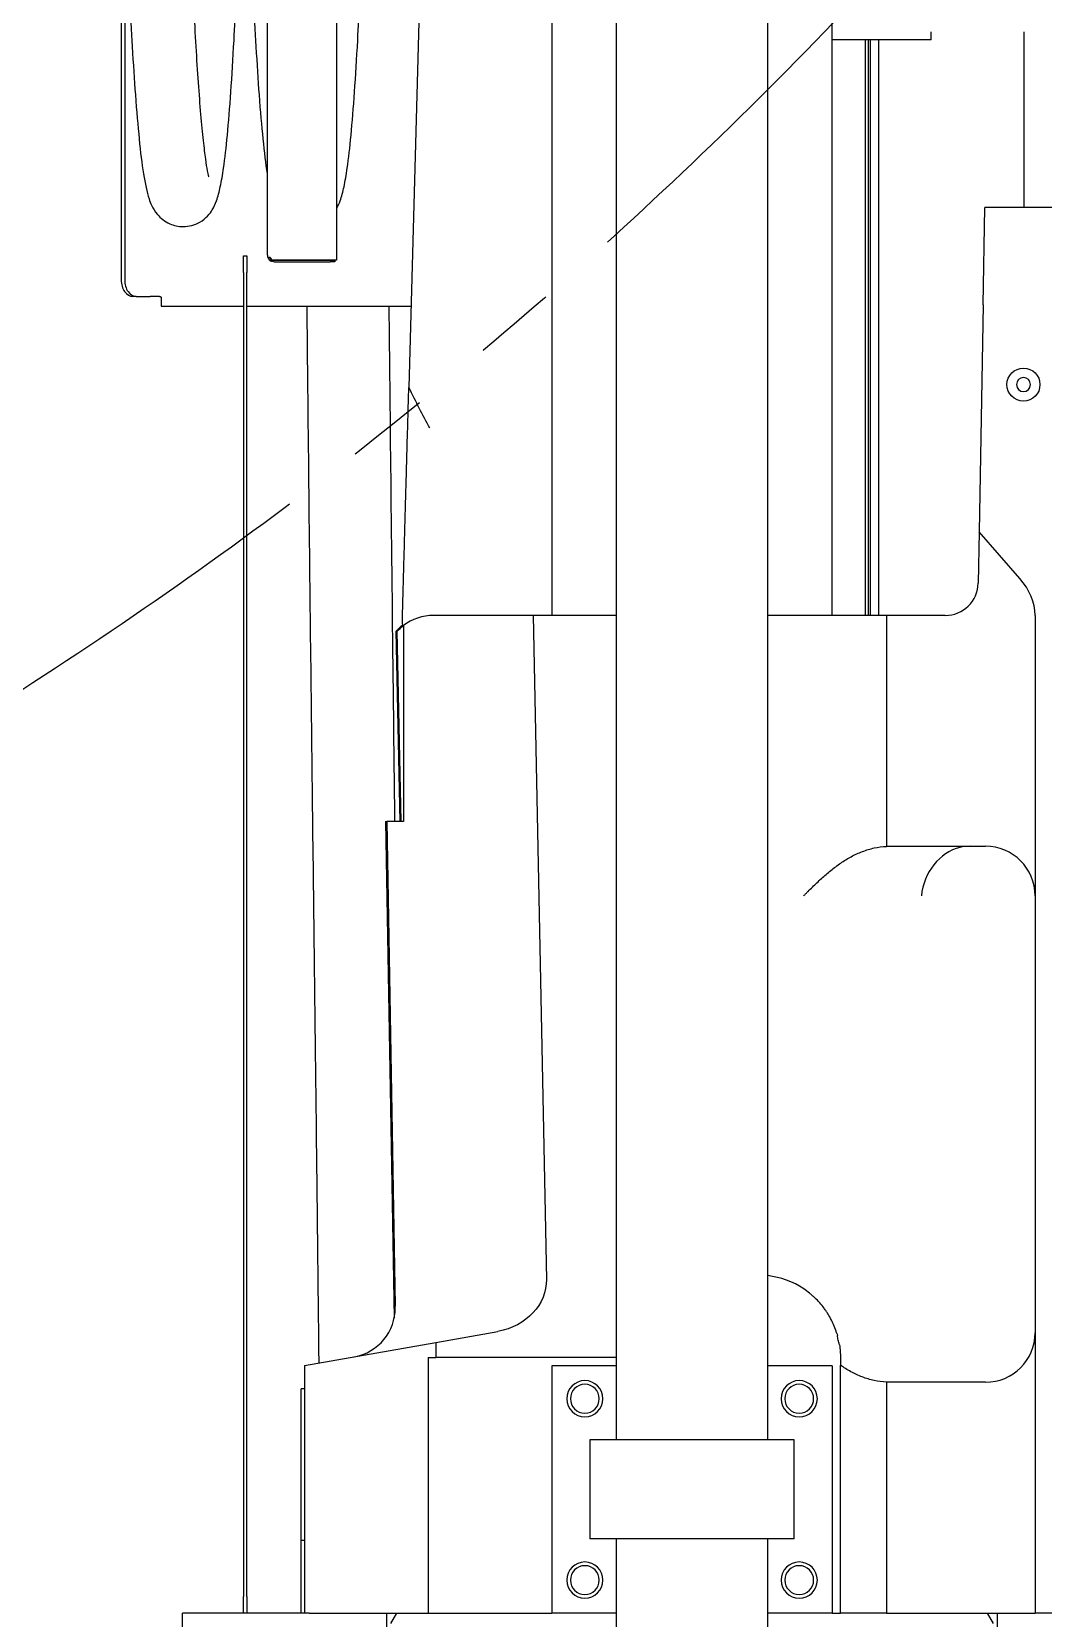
# Model space of a CAD drawing. Header units: millimetres. Extents: x 10462777 to 22643323, y 453826 to 1389191.
# Drawn here: x 11281172 to 11281786, y 580603 to 581565 of the extents above; entities that cross this region are included whole.
import ezdxf

# ---------------------------------------------------------------- set-up
doc = ezdxf.new("R2010")
doc.units = ezdxf.units.MM
doc.header["$LTSCALE"] = 200
doc.header["$MEASUREMENT"] = 0
doc.linetypes.add('PHANTOM', pattern=[2.5, 1.25, -0.25, 0.25, -0.25, 0.25, -0.25])
doc.layers.get('0').update_dxf_attribs({"linetype": 'CONTINUOUS'})
doc.layers.add('2', color=2, linetype='CONTINUOUS')
doc.layers.add('5', color=4, linetype='CONTINUOUS')
doc.layers.add('LAYOUT', color=8, linetype='CONTINUOUS', lineweight=25)

# ---------------------------------------------------------------- blocks, each defined once
blk = doc.blocks.new('A$C7DA30AB0')
at = {"layer": 'LAYOUT', "color": 6, "linetype": 'PHANTOM'}
blk.add_circle((3030.45, 3025.99, 0), 2693.02, dxfattribs=at)

msp = doc.modelspace()

# ---------------------------------------------------------------- linework, layer by layer
at = {"layer": '2', "color": 252, "linetype": 'Continuous'}
for p, q in [((11281487.91598, 582561.35677, 0), (11281487.91598, 581210.93165, 0)), ((11281657.81339, 581210.93165, 0), (11281657.81339, 582561.35677, 0)), ((11281315.36103, 581429.41224, 0), (11281315.36103, 582501.42746, 0)), ((11281357.36162, 582504.42551, 0), (11281357.36162, 581426.41419, 0)), ((11281226.69682, 581994.40353, 0), (11281226.69682, 581414.39529, 0)), ((11281228.81817, 581660.96223, 0), (11281228.81817, 581414.39529, 0)), ((11281677.86618, 581559.95064, 0), (11281677.86618, 581210.92006, 0)), ((11281679.8662, 581210.94693, 0), (11281679.8662, 581559.91705, 0)), ((11281680.86622, 581559.89974, 0), (11281680.86622, 581210.92315, 0)), ((11281685.86629, 581559.89974, 0), (11281685.86629, 581210.92315, 0)), ((11281774.36755, 581458.39968, 0), (11281774.36755, 581564.91378, 0)), ((11281300.86082, 581428.91223, 0), (11281302.86085, 581428.91223, 0)), ((11281300.86082, 581418.91209, 0), (11281300.86082, 581428.91223, 0)), ((11281302.86085, 581428.91223, 0), (11281302.86085, 581418.91209, 0)), ((11281319.36108, 581426.41419, 0), (11281317.71542, 581426.41419, 0)), ((11281318.00693, 581426.41219, 0), (11281319.36108, 581426.41219, 0)), ((11281353.36157, 581426.41419, 0), (11281319.36108, 581426.41419, 0)), ((11281319.36108, 581426.41219, 0), (11281353.36157, 581426.41219, 0)), ((11281319.36108, 581425.41218, 0), (11281353.36157, 581425.41218, 0)), ((11281357.36162, 581426.41419, 0), (11281353.36157, 581426.41419, 0)), ((11281353.36157, 581426.41219, 0), (11281356.36161, 581426.41219, 0)), ((11281356.36161, 581425.41218, 0), (11281353.36157, 581425.41218, 0)), ((11281356.36161, 581426.41219, 0), (11281356.36161, 581425.41218, 0)), ((11281300.86082, 581418.91209, 0), (11281300.86082, 580615.90068, 0)), ((11281302.86085, 580615.90068, 0), (11281302.86085, 581418.91209, 0)), ((11281235.88934, 581404.39515, 0), (11281233.76798, 581404.39515, 0)), ((11281235.88934, 581404.39515, 0), (11281244.20316, 581404.39515, 0)), ((11281246.32451, 581404.39515, 0), (11281244.20316, 581404.39515, 0)), ((11281250.00348, 581404.39515, 0), (11281246.32451, 581404.39515, 0)), ((11281251.00349, 581403.39514, 0), (11281251.00349, 581398.39506, 0)), ((11281251.00349, 581398.39506, 0), (11281300.86467, 581398.39506, 0)), ((11281302.86087, 581398.39506, 0), (11281402.49158, 581398.39506, 0)), ((11281337.8616, 580741.8613, 0), (11281335.86132, 580741.8613, 0)), ((11281335.86132, 580649.93611, 0), (11281335.86132, 580741.8613, 0)), ((11281337.8616, 580649.93611, 0), (11281335.86132, 580649.93611, 0)), ((11281335.86132, 580605.89887, 0), (11281335.86132, 580649.93611, 0)), ((11281300.86082, 580605.90054, 0), (11281300.86082, 580615.90068, 0)), ((11281302.86085, 580615.90068, 0), (11281302.86085, 580605.90054, 0)), ((11281340.77239, 580605.90054, 0), (11281263.8603, 580605.90054, 0)), ((11281263.8603, 580465.89855, 0), (11281263.8603, 580605.90054, 0)), ((11281387.86206, 580595.89915, 0), (11281387.86206, 580605.90054, 0)), ((11281393.63564, 580605.90054, 0), (11281390.00568, 580599.61326, 0)), ((11281755.72369, 580599.61326, 0), (11281752.09373, 580605.90054, 0)), ((11281757.86731, 580605.90054, 0), (11281757.86731, 580595.89915, 0))]:
    msp.add_line(p, q, dxfattribs=at)
at = {"layer": '2', "color": 124, "linetype": 'Continuous'}
for p, q in [((11281414.61244, 581835.91801, 0), (11281401.12966, 581349.11383, 0)), ((11281717.86674, 581559.91409, 0), (11281657.82038, 581559.91409, 0)), ((11281717.86674, 581559.91409, 0), (11281717.86674, 581564.91429, 0)), ((11281749.33569, 581399.31722, 0), (11281750.36721, 581458.41265, 0)), ((11281841.3685, 581458.41265, 0), (11281750.36721, 581458.41265, 0)), ((11281749.33569, 581399.31722, 0), (11281746.93277, 581261.65384, 0)), ((11281746.93277, 581261.65384, 0), (11281746.39003, 581230.56036, 0)), ((11281771.59116, 581233.4236, 0), (11281746.93277, 581261.65384, 0)), ((11281476.4397, 581210.90913, 0), (11281416.08037, 581210.90913, 0)), ((11281526.86454, 581210.90913, 0), (11281476.4397, 581210.90913, 0)), ((11281476.4397, 581210.90913, 0), (11281484.55472, 580808.28562, 0)), ((11281690.79972, 581210.90913, 0), (11281618.86518, 581210.90913, 0)), ((11281690.79972, 581210.90913, 0), (11281690.79972, 581070.86988, 0)), ((11281726.39279, 581210.90913, 0), (11281690.79972, 581210.90913, 0)), ((11281780.86764, 581210.90913, 0), (11281780.86764, 581040.90672, 0)), ((11281395.79122, 581085.90736, 0), (11281393.46248, 581201.447, 0)), ((11281396.39689, 581085.90736, 0), (11281394.0712, 581201.29552, 0)), ((11281397.8622, 581204.74406, 0), (11281397.8622, 581085.90736, 0)), ((11281386.98361, 581085.90736, 0), (11281392.24059, 580784.73532, 0)), ((11281386.98361, 581085.90736, 0), (11281387.73364, 581085.90736, 0)), ((11281387.73362, 581085.90736, 0), (11281392.86174, 580792.11767, 0)), ((11281397.8622, 581085.90736, 0), (11281387.73362, 581085.90736, 0)), ((11281692.09447, 581070.90714, 0), (11281750.86721, 581070.90714, 0)), ((11281780.86764, 581040.90672, 0), (11281780.86764, 580775.90295, 0)), ((11281392.87407, 580791.41125, 0), (11281392.86174, 580792.11767, 0)), ((11281337.86135, 580756.01329, 0), (11281417.56198, 580770.06666, 0)), ((11281417.56198, 580770.06666, 0), (11281455.15867, 580776.69597, 0)), ((11281417.56198, 580770.06666, 0), (11281417.56198, 580760.90274, 0)), ((11281780.86764, 580775.90295, 0), (11281780.86764, 580605.90054, 0)), ((11281412.94312, 580760.90274, 0), (11281412.94312, 580605.90054, 0)), ((11281412.94312, 580760.90274, 0), (11281417.56198, 580760.90274, 0)), ((11281526.86356, 580760.90274, 0), (11281417.56198, 580760.90274, 0)), ((11281337.86135, 580756.01329, 0), (11281337.86135, 580605.90054, 0)), ((11281662.86596, 580605.90054, 0), (11281662.86596, 580756.19973, 0)), ((11281690.79972, 580745.93979, 0), (11281690.79972, 580605.90054, 0)), ((11281750.86721, 580745.90253, 0), (11281692.09447, 580745.90253, 0)), ((11281340.77428, 580605.90054, 0), (11281412.94312, 580605.90054, 0)), ((11281412.94312, 580605.90054, 0), (11281487.8653, 580605.90054, 0)), ((11281657.8636, 580605.90054, 0), (11281662.86596, 580605.90054, 0)), ((11281690.79972, 580605.90054, 0), (11281662.86596, 580605.90054, 0)), ((11281690.79972, 580605.90054, 0), (11281780.86764, 580605.90054, 0)), ((11281997.87072, 580605.90054, 0), (11281780.86764, 580605.90054, 0))]:
    msp.add_line(p, q, dxfattribs=at)
msp.add_circle((11281773.86754, 581350.91112, 0), 10.00014, dxfattribs=at)
at = {"layer": '2', "color": 124, "linetype": 'Continuous', "extrusion": (0, 0, -1)}
for centre, radius in [((-11281773.86754, 581350.91112, 0), 4.25006), ((-11281507.86376, 580735.90238, 0), 8.75012), ((-11281637.86561, 580735.90238, 0), 8.75012), ((-11281507.86376, 580625.90082, 0), 8.75012), ((-11281637.86561, 580625.90082, 0), 8.75012)]:
    msp.add_circle(centre, radius, dxfattribs=at)
at = {"layer": '2', "color": 252, "linetype": 'Continuous'}
for radius, start, end in [(4.00006, 180, 207.78069021), (3.00004, 246.70254921, 270)]:
    msp.add_arc((11281319.36108, 581429.41224, 0), radius, start, end, dxfattribs=at)
at = {"layer": '2', "color": 252, "linetype": 'Continuous', "extrusion": (0, 0, -1)}
msp.add_arc((-11281319.36108, 581429.41224, 0), 4.00006, 270, 294.29345696, dxfattribs=at)
at = {"layer": '2', "color": 124, "linetype": 'Continuous'}
for centre, radius, start, end in [((11281726.39279, 581230.90942, 0), 20.00028, 270, 359.00000004), ((11281416.08037, 581180.90871, 0), 30.00043, 90, 127.39190417), ((11281415.33035, 581180.90871, 0), 30.00043, 126.6898114, 136.79584153), ((11281750.86721, 581040.90672, 0), 30.00043, 0, 90), ((11281612.86525, 580760.90274, 0), 50.00071, 56.35073961, 83.10921518), ((11281362.87822, 580790.88767, 0), 30.00043, 279.99999994, 0.99999996), ((11281750.86721, 580775.90295, 0), 30.00043, 270, 0)]:
    msp.add_arc(centre, radius, start, end, dxfattribs=at)
at = {"layer": '2', "color": 124, "linetype": 'Continuous', "extrusion": (0, 0, -1)}
msp.add_arc((-11281416.08037, 581180.90871, 0), 30.00043, 42.80855341, 52.60809583, dxfattribs=at)
at = {"layer": '2', "color": 252, "linetype": 'Continuous'}
for centre, major_axis, ratio, start_param, end_param in [((11281319.36108, 581429.41224, 0), (-4.00006, 0), 0.999333334, 0, 0.484864512), ((11281233.76798, 581414.39529, 0), (0, -10.00014), 0.707106781, 4.71238898, 6.283185307), ((11281235.88934, 581414.39529, 0), (0, 10.00014), 0.707106781, 1.570796327, 3.141592654)]:
    msp.add_ellipse(centre, major_axis=major_axis, ratio=ratio, start_param=start_param, end_param=end_param, dxfattribs=at)
at = {"layer": '2', "color": 124, "linetype": 'Continuous'}
for centre, major_axis, ratio, start_param, end_param in [((11281694.26387, 581210.90913, 0), (-86.60377, 0), 0.577350269, 3.141592654, 3.608674786), ((11281737.92635, 581040.90672, 0), (-10.16641, -28.7675), 0.837280089, 3.642192366, 5.000074551), ((11281778.91075, 581040.90672, 0), (-50.1116, 24.98226), 0.331472146, 5.696409769, 5.90932391)]:
    msp.add_ellipse(centre, major_axis=major_axis, ratio=ratio, start_param=start_param, end_param=end_param, dxfattribs=at)
at = {"layer": '2', "color": 124, "linetype": 'Continuous', "extrusion": (0, 0, -1)}
msp.add_ellipse((11281449.94915, 580806.24062, 0), major_axis=(34.21657, 6.03331), ratio=0.863460287, start_param=0.133570382, end_param=1.570796327, dxfattribs=at)
at = {"layer": '2', "color": 27, "linetype": 'Continuous'}
for points, knots in [([(11281279.51494, 581477.34538, 0), (11281280.13966, 581476.48084, 0), (11281278.9335, 581480.00045, 0), (11281278.03753, 581487.10033, 0), (11281276.54363, 581498.7814, 0), (11281274.51959, 581519.94836, 0), (11281272.08857, 581554.60443, 0), (11281269.61501, 581604.01354, 0), (11281267.34278, 581663.33982, 0), (11281265.33281, 581732.52654, 0), (11281263.59816, 581812.06651, 0), (11281262.29932, 581891.59823, 0), (11281261.32939, 581970.0504, 0), (11281260.60604, 582047.28879, 0), (11281260.03724, 582130.59535, 0), (11281259.70255, 582203.65043, 0), (11281259.50451, 582265.41228, 0), (11281259.3905, 582312.93081, 0), (11281259.30683, 582362.71621, 0), (11281259.25171, 582414.71329, 0), (11281259.22119, 582468.8383, 0), (11281259.21075, 582524.97454, 0), (11281259.20892, 582563.05616, 0), (11281259.21016, 582582.40896, 0)], [0, 0, 0, 0, 0.025389539, 0.048545827, 0.071841183, 0.097469773, 0.150191775, 0.202651124, 0.254094874, 0.31963857, 0.386189789, 0.455444735, 0.515241905, 0.576054535, 0.640566423, 0.713677883, 0.749389941, 0.786896547, 0.826181268, 0.867207931, 0.909916637, 0.954220594, 1, 1, 1, 1]), ([(11281220.50977, 582546.40554, 0), (11281220.51017, 582539.37713, 0), (11281220.51236, 582514.55222, 0), (11281220.51967, 582473.19918, 0), (11281220.54538, 582423.63151, 0), (11281220.58852, 582377.90364, 0), (11281220.64895, 582336.02308, 0), (11281220.73637, 582291.98803, 0), (11281220.85597, 582247.52575, 0), (11281221.01466, 582203.08836, 0), (11281221.28855, 582141.20519, 0), (11281221.7947, 582058.12861, 0), (11281222.7009, 581961.24822, 0), (11281223.86413, 581873.25585, 0), (11281225.22545, 581795.19505, 0), (11281226.80983, 581726.00311, 0), (11281228.56209, 581666.22453, 0), (11281230.19333, 581621.49897, 0), (11281231.81886, 581584.90728, 0), (11281233.42362, 581554.5261, 0), (11281235.32733, 581525.17364, 0), (11281237.57535, 581498.95887, 0), (11281239.97139, 581478.52042, 0), (11281242.73426, 581465.77402, 0), (11281244.9846, 581459.69286, 0), (11281248.06446, 581454.04375, 0), (11281254.94625, 581448.25319, 0), (11281264.50297, 581445.96374, 0), (11281273.73683, 581448.3155, 0), (11281280.21164, 581453.98048, 0), (11281282.35878, 581457.47193, 0), (11281284.88828, 581462.83235, 0), (11281286.9203, 581470.78366, 0), (11281289.13173, 581483.50608, 0), (11281291.21511, 581502.08961, 0), (11281293.2778, 581527.83581, 0), (11281295.45842, 581563.87705, 0), (11281297.52052, 581609.8949, 0), (11281299.12722, 581658.63103, 0), (11281300.25306, 581701.56412, 0), (11281300.89013, 581730.62656, 0), (11281301.22003, 581747.62459, 0), (11281301.30612, 581752.211, 0)], [0, 0, 0, 0, 0.012083754, 0.042680856, 0.071097193, 0.097306776, 0.121309226, 0.143123132, 0.173059851, 0.197834189, 0.219670765, 0.279775546, 0.341429244, 0.38835698, 0.435007168, 0.481698348, 0.516405908, 0.550519525, 0.572840027, 0.596116508, 0.621489259, 0.648618761, 0.675610646, 0.700523709, 0.709473304, 0.718222938, 0.727249736, 0.733926305, 0.74184291, 0.746889806, 0.75398821, 0.765747951, 0.781026227, 0.797326458, 0.820784346, 0.846539579, 0.872626302, 0.910489892, 0.946472426, 0.969122402, 0.991696481, 1, 1, 1, 1]), ([(11281295.52343, 582473.90297, 0), (11281295.52365, 582473.24566, 0), (11281295.52963, 582456.0605, 0), (11281295.54645, 582423.63151, 0), (11281295.58958, 582377.90364, 0), (11281295.65001, 582336.02308, 0), (11281295.73743, 582291.98803, 0), (11281295.85704, 582247.52575, 0), (11281296.01572, 582203.08836, 0), (11281296.28962, 582141.20519, 0), (11281296.79577, 582058.12861, 0), (11281297.70197, 581961.24822, 0), (11281298.8652, 581873.25585, 0), (11281300.22651, 581795.19505, 0), (11281301.8109, 581726.00311, 0), (11281303.56316, 581666.22453, 0), (11281305.1944, 581621.49897, 0), (11281306.81992, 581584.90728, 0), (11281308.42468, 581554.5261, 0), (11281310.32839, 581525.17364, 0), (11281312.57641, 581498.95887, 0), (11281314.24258, 581484.74632, 0), (11281315.31137, 581478.28281, 0), (11281315.34375, 581478.08891, 0)], [0, 0, 0, 0, 0.001779993, 0.046537337, 0.087818919, 0.125624141, 0.159982281, 0.207134313, 0.246155302, 0.28054915, 0.375217594, 0.472325668, 0.546239518, 0.619716213, 0.693257473, 0.747923851, 0.801654735, 0.836810794, 0.873472572, 0.913436096, 0.956166603, 0.998680353, 1, 1, 1, 1]), ([(11281357.41394, 581457.7696, 0), (11281358.19104, 581459.24694, 0), (11281359.9873, 581463.21563, 0), (11281361.92137, 581470.78366, 0), (11281364.1328, 581483.50608, 0), (11281366.21617, 581502.08961, 0), (11281368.27887, 581527.83581, 0), (11281370.45949, 581563.87705, 0), (11281372.52158, 581609.8949, 0), (11281374.12829, 581658.63103, 0), (11281375.25412, 581701.56412, 0), (11281376.1071, 581740.47609, 0), (11281376.9041, 581784.84203, 0), (11281377.64447, 581837.44735, 0), (11281378.28127, 581899.00448, 0), (11281378.76922, 581969.8671, 0), (11281379.08115, 582050.09033, 0), (11281379.20459, 582139.3337, 0), (11281379.22708, 582201.77464, 0), (11281379.21187, 582234.40605, 0)], [0, 0, 0, 0, 0.018490146, 0.047701824, 0.078867457, 0.123718348, 0.172961703, 0.222838862, 0.295233092, 0.364030791, 0.407336975, 0.450498046, 0.501059297, 0.560195489, 0.628535641, 0.706609584, 0.794718013, 0.892755979, 1, 1, 1, 1]), ([(11281339.2288, 581398.36606, 0), (11281339.39442, 581381.87105, 0), (11281339.95759, 581326.97567, 0), (11281340.91252, 581239.60343, 0), (11281342.10039, 581136.8684, 0), (11281343.23901, 581041.29856, 0), (11281344.33151, 580950.17442, 0), (11281345.13958, 580881.42738, 0), (11281345.68036, 580833.95818, 0), (11281346.02635, 580802.93098, 0), (11281346.30124, 580777.59695, 0), (11281346.46526, 580762.09664, 0), (11281346.51425, 580757.42841, 0)], [0, 0, 0, 0, 0.074447447, 0.247860086, 0.395241281, 0.541985852, 0.687204306, 0.821326768, 0.871664609, 0.920371346, 0.97591205, 1, 1, 1, 1]), ([(11281392.71298, 581085.86974, 0), (11281392.37175, 581114.57618, 0), (11281391.52774, 581186.13727, 0), (11281390.34782, 581290.52055, 0), (11281389.55681, 581366.03622, 0), (11281389.23226, 581398.34335, 0)], [0, 0, 0, 0, 0.279245773, 0.691887, 1, 1, 1, 1])]:
    msp.add_open_spline(points, degree=3, knots=knots, dxfattribs=at)
at = {"layer": '2', "color": 252, "linetype": 'Continuous'}
for points, knots in [([(11281317.71542, 581426.41419, 0), (11281317.74468, 581426.49033, 0), (11281317.76585, 581426.56869, 0), (11281317.78963, 581426.73035, 0), (11281317.79173, 581426.81373, 0), (11281317.76792, 581427.05678, 0), (11281317.71226, 581427.21412, 0), (11281317.55271, 581427.49246, 0), (11281317.45238, 581427.61133, 0), (11281317.22887, 581427.81352, 0), (11281317.10837, 581427.894, 0), (11281316.86255, 581428.0126, 0), (11281316.74051, 581428.04941, 0), (11281316.50118, 581428.07477, 0), (11281316.39043, 581428.06208, 0), (11281316.08301, 581427.9522, 0), (11281315.92576, 581427.78815, 0), (11281315.82208, 581427.5491, 0)], [0, 0, 0, 0, 0.0625, 0.0625, 0.125, 0.125, 0.25, 0.25, 0.375, 0.375, 0.5, 0.5, 0.625, 0.625, 0.75, 0.75, 1, 1, 1, 1]), ([(11281316.82583, 581427.80932, 0), (11281316.65874, 581427.76559, 0), (11281316.49161, 581427.72192, 0), (11281316.24051, 581427.65683, 0), (11281316.15666, 581427.63517, 0), (11281315.98923, 581427.59203, 0), (11281315.90566, 581427.57055, 0), (11281315.82208, 581427.5491, 0)], [0, 0, 0, 0, 0.499971527, 0.499971527, 0.750483743, 0.750483743, 1, 1, 1, 1]), ([(11281316.82583, 581427.80825, 0), (11281316.68363, 581427.77101, 0), (11281316.54141, 581427.7338, 0), (11281316.30283, 581427.6718, 0), (11281316.20652, 581427.64686, 0), (11281316.01418, 581427.59723, 0), (11281315.91814, 581427.57253, 0), (11281315.82208, 581427.54785, 0)], [0, 0, 0, 0, 0.425488432, 0.425488432, 0.713241966, 0.713241966, 1, 1, 1, 1]), ([(11281315.82208, 581427.54785, 0), (11281315.84791, 581427.49883, 0), (11281315.87728, 581427.44557, 0), (11281315.94284, 581427.33371, 0), (11281315.97859, 581427.27583, 0), (11281316.05655, 581427.15711, 0), (11281316.0991, 581427.09582, 0), (11281316.18996, 581426.97292, 0), (11281316.23792, 581426.91172, 0), (11281316.33926, 581426.79016, 0), (11281316.39269, 581426.72973, 0), (11281316.5053, 581426.61015, 0), (11281316.56295, 581426.55261, 0), (11281316.68085, 581426.44183, 0), (11281316.74109, 581426.38858, 0), (11281316.86404, 581426.28627, 0), (11281316.92592, 581426.23794, 0), (11281317.04792, 581426.14796, 0), (11281317.10839, 581426.10604, 0), (11281317.22772, 581426.02781, 0), (11281317.28608, 581425.99187, 0), (11281317.39652, 581425.92726, 0), (11281317.44904, 581425.89832, 0), (11281317.54725, 581425.84663, 0), (11281317.59307, 581425.82385, 0), (11281317.67198, 581425.78604, 0), (11281317.70562, 581425.77071, 0), (11281317.74517, 581425.75307, 0), (11281317.75634, 581425.74817, 0), (11281317.76513, 581425.74434, 0)], [0, 0, 0, 0, 0.074010846, 0.074010846, 0.148021693, 0.148021693, 0.222032539, 0.222032539, 0.296043386, 0.296043386, 0.370054232, 0.370054232, 0.444065079, 0.444065079, 0.518075925, 0.518075925, 0.592086771, 0.592086771, 0.666097618, 0.666097618, 0.740108464, 0.740108464, 0.814119311, 0.814119311, 0.888130157, 0.888130157, 0.962141004, 0.962141004, 1, 1, 1, 1]), ([(11281316.82583, 581427.80825, 0), (11281316.84913, 581427.77143, 0), (11281316.87439, 581427.73326, 0), (11281316.92957, 581427.6543, 0), (11281316.95969, 581427.61324, 0), (11281317.02477, 581427.5295, 0), (11281317.05915, 581427.48755, 0), (11281317.13201, 581427.40361, 0), (11281317.17097, 581427.36115, 0), (11281317.25088, 581427.27903, 0), (11281317.29171, 581427.23942, 0), (11281317.37506, 581427.16298, 0), (11281317.41791, 581427.12591, 0), (11281317.50201, 581427.05702, 0), (11281317.54358, 581427.02487, 0), (11281317.62563, 581426.96457, 0), (11281317.66585, 581426.93664, 0), (11281317.73132, 581426.89327, 0), (11281317.7577, 581426.87643, 0), (11281317.78327, 581426.86062, 0)], [0, 0, 0, 0, 0.114922268, 0.114922268, 0.229844536, 0.229844536, 0.344766804, 0.344766804, 0.459689072, 0.459689072, 0.57461134, 0.57461134, 0.689533608, 0.689533608, 0.804455876, 0.804455876, 0.919378144, 0.919378144, 1, 1, 1, 1]), ([(11281250.00348, 581404.39515, 0), (11281250.06969, 581404.39515, 0), (11281250.1348, 581404.38864, 0), (11281250.26289, 581404.36312, 0), (11281250.32653, 581404.34381, 0), (11281250.44785, 581404.2934, 0), (11281250.50538, 581404.26255, 0), (11281250.61423, 581404.18968, 0), (11281250.66574, 581404.14727, 0), (11281250.75797, 581404.05471, 0), (11281250.79932, 581404.00423, 0), (11281250.87227, 581403.89469, 0), (11281250.90317, 581403.83651, 0), (11281250.95272, 581403.71636, 0), (11281250.97174, 581403.65356, 0), (11281250.99716, 581403.52517, 0), (11281251.00349, 581403.46042, 0), (11281251.00349, 581403.39514, 0)], [0, 0, 0, 0, 0.125, 0.125, 0.25, 0.25, 0.375, 0.375, 0.5, 0.5, 0.625, 0.625, 0.75, 0.75, 0.875, 0.875, 1, 1, 1, 1])]:
    msp.add_open_spline(points, degree=3, knots=knots, dxfattribs=at)
for points, degree in [([(11281316.95868, 581427.96216, 0), (11281316.90853, 581427.92089, 0), (11281316.86402, 581427.86899, 0), (11281316.82583, 581427.80932, 0)], 3), ([(11281317.71542, 581425.76638, 0), (11281318.00693, 581426.41219, 0)], 1)]:
    msp.add_open_spline(points, degree=degree, dxfattribs=at)
at = {"layer": '2', "color": 124, "linetype": 'Continuous'}
for points, knots in [([(11281397.30188, 581210.90913, 0), (11281397.36847, 581213.31351, 0), (11281397.45115, 581216.2988, 0), (11281397.59821, 581221.60837, 0), (11281397.65109, 581223.51768, 0), (11281397.73627, 581226.59336, 0), (11281397.76565, 581227.65392, 0), (11281397.82638, 581229.84676, 0), (11281397.85782, 581230.98192, 0), (11281398.01869, 581236.7902, 0), (11281398.15945, 581241.87235, 0), (11281398.38803, 581250.12521, 0), (11281398.46714, 581252.98174, 0), (11281398.59027, 581257.42754, 0), (11281398.63206, 581258.93635, 0), (11281398.69588, 581261.24058, 0), (11281398.71735, 581262.01578, 0), (11281398.76046, 581263.5722, 0), (11281398.78212, 581264.35436, 0), (11281398.97806, 581271.42898, 0), (11281399.15911, 581277.96576, 0), (11281399.44073, 581288.1337, 0), (11281399.53628, 581291.58382, 0), (11281399.65788, 581295.97419, 0), (11281399.68231, 581296.85615, 0), (11281399.73138, 581298.62794, 0), (11281399.75606, 581299.51885, 0), (11281399.83016, 581302.1944, 0), (11281399.87963, 581303.98059, 0), (11281400.12733, 581312.92386, 0), (11281400.32657, 581320.1175, 0), (11281400.62702, 581330.96554, 0), (11281400.72744, 581334.59121, 0), (11281400.87848, 581340.04458, 0), (11281400.92896, 581341.86732, 0), (11281401.02954, 581345.49894, 0), (11281401.07968, 581347.30917, 0), (11281401.12966, 581349.11383, 0)], [0, 0, 0, 0, 0.125, 0.125, 0.1875, 0.1875, 0.21875, 0.21875, 0.25, 0.25, 0.375, 0.375, 0.4375, 0.4375, 0.46875, 0.46875, 0.484375, 0.484375, 0.5, 0.5, 0.625, 0.625, 0.6875, 0.6875, 0.703125, 0.703125, 0.71875, 0.71875, 0.75, 0.75, 0.875, 0.875, 0.9375, 0.9375, 0.96875, 0.96875, 1, 1, 1, 1]), ([(11281640.57102, 581040.90672, 0), (11281640.79099, 581041.12669, 0), (11281641.01315, 581041.34885, 0), (11281641.45549, 581041.79103, 0), (11281642.11912, 581042.45417, 0), (11281643.66922, 581043.99973, 0), (11281645.00352, 581045.31846, 0), (11281647.6871, 581047.9398, 0), (11281649.49615, 581049.66589, 0), (11281653.19413, 581053.03226, 0), (11281655.08301, 581054.67261, 0), (11281658.98129, 581057.82389, 0), (11281660.97742, 581059.3238, 0), (11281665.08825, 581062.12405, 0), (11281667.2033, 581063.42502, 0), (11281670.48712, 581065.19149, 0), (11281671.60029, 581065.74944, 0), (11281673.86797, 581066.79659, 0), (11281675.02436, 581067.28652, 0), (11281678.55097, 581068.63622, 0), (11281680.93992, 581069.3621, 0), (11281685.80264, 581070.42445, 0), (11281688.27621, 581070.76179, 0), (11281690.79972, 581070.86988, 0)], [0, 0, 0, 0, 0.015625, 0.015625, 0.03125, 0.0625, 0.125, 0.125, 0.25, 0.25, 0.375, 0.375, 0.5, 0.5, 0.625, 0.625, 0.6875, 0.6875, 0.75, 0.75, 0.875, 0.875, 1, 1, 1, 1]), ([(11281660.56289, 580775.90295, 0), (11281660.1388, 580777.25146, 0), (11281659.66263, 580778.56655, 0), (11281658.60862, 580781.14006, 0), (11281658.03076, 580782.39845, 0), (11281656.77181, 580784.86527, 0), (11281656.09072, 580786.07368, 0), (11281654.98764, 580787.85199, 0), (11281654.60622, 580788.4392, 0), (11281653.81559, 580789.60179, 0), (11281653.40853, 580790.17399, 0), (11281652.15186, 580791.86409, 0), (11281651.26681, 580792.95554, 0), (11281649.39829, 580795.06996, 0), (11281648.41484, 580796.09292, 0), (11281646.86034, 580797.57586, 0), (11281646.32892, 580798.06157, 0), (11281645.5109, 580798.77705, 0), (11281645.23446, 580799.0136, 0), (11281644.6758, 580799.48114, 0), (11281644.39391, 580799.71186, 0), (11281642.97155, 580800.85028, 0), (11281641.79256, 580801.71248, 0), (11281640.57102, 580802.52559, 0)], [0, 0, 0, 0, 0.125, 0.125, 0.25, 0.25, 0.375, 0.375, 0.4375, 0.4375, 0.5, 0.5, 0.625, 0.625, 0.75, 0.75, 0.8125, 0.8125, 0.84375, 0.84375, 0.875, 0.875, 1, 1, 1, 1]), ([(11281662.26761, 580768.61496, 0), (11281661.93869, 580769.5372, 0), (11281661.66694, 580770.47411, 0), (11281661.24925, 580772.38021, 0), (11281661.1032, 580773.35099, 0), (11281661.02753, 580774.3365, 0)], [0, 0, 0, 0, 0.5, 0.5, 1, 1, 1, 1]), ([(11281662.26761, 580768.61496, 0), (11281662.48875, 580767.19837, 0), (11281662.6371, 580765.85322, 0), (11281662.75545, 580764.24096, 0), (11281662.77572, 580763.92199, 0), (11281662.80991, 580763.2906, 0), (11281662.82381, 580762.97801, 0), (11281662.8563, 580762.06072, 0), (11281662.86596, 580761.47224, 0), (11281662.86596, 580760.90274, 0)], [0, 0, 0, 0, 0.5, 0.5, 0.625, 0.625, 0.75, 0.75, 1, 1, 1, 1]), ([(11281662.86596, 580760.90274, 0), (11281662.86596, 580760.05561, 0), (11281662.86596, 580759.24182, 0), (11281662.86596, 580757.67538, 0), (11281662.86596, 580756.92168, 0), (11281662.86596, 580756.19973, 0)], [0, 0, 0, 0, 0.5, 0.5, 1, 1, 1, 1]), ([(11281690.79972, 580745.93979, 0), (11281688.25913, 580746.04861, 0), (11281685.76914, 580746.38978, 0), (11281680.87466, 580747.46465, 0), (11281678.47036, 580748.19925, 0), (11281674.92142, 580749.56522, 0), (11281673.75916, 580750.06048, 0), (11281671.47893, 580751.11941, 0), (11281670.3597, 580751.68359, 0), (11281667.0582, 580753.46959, 0), (11281664.93205, 580754.78472, 0), (11281662.86596, 580756.19973, 0)], [0, 0, 0, 0, 0.25, 0.25, 0.5, 0.5, 0.625, 0.625, 0.75, 0.75, 1, 1, 1, 1])]:
    msp.add_open_spline(points, degree=3, knots=knots, dxfattribs=at)
for points in [[(11281401.12966, 581349.11383, 0), (11281405.11243, 581340.86447, 0), (11281409.35709, 581332.74756, 0), (11281413.5991, 581324.63043, 0)], [(11281397.41557, 581204.39588, 0), (11281397.41556, 581204.39603, 0), (11281397.39624, 581205.50279, 0), (11281397.33977, 581208.73809, 0), (11281397.30188, 581210.90913, 0)], [(11281690.79972, 581070.86988, 0), (11281691.23103, 581070.89472, 0), (11281691.66262, 581070.90714, 0), (11281692.09447, 581070.90714, 0)], [(11281660.56289, 580775.90295, 0), (11281660.72482, 580775.38806, 0), (11281660.87978, 580774.86621, 0), (11281661.02753, 580774.3365, 0)], [(11281692.09447, 580745.90253, 0), (11281691.66262, 580745.90253, 0), (11281691.23103, 580745.91495, 0), (11281690.79972, 580745.93979, 0)]]:
    msp.add_open_spline(points, degree=3, dxfattribs=at)
at = {"layer": '5', "color": 60, "linetype": 'Continuous'}
for p, q in [((11281526.86403, 582019.92062, 0), (11281526.86403, 580710.90203, 0)), ((11281618.86534, 580710.90203, 0), (11281618.86534, 582019.92062, 0)), ((11281526.86575, 580755.90267, 0), (11281487.86348, 580755.90267, 0)), ((11281487.86348, 580755.90267, 0), (11281487.86348, 580605.90054, 0)), ((11281657.86589, 580755.90267, 0), (11281618.86362, 580755.90267, 0)), ((11281657.86589, 580755.90267, 0), (11281657.86589, 580605.90054, 0)), ((11281510.8638, 580710.90203, 0), (11281510.8638, 580650.90118, 0)), ((11281634.86557, 580710.90203, 0), (11281510.8638, 580710.90203, 0)), ((11281634.86557, 580650.90118, 0), (11281634.86557, 580710.90203, 0)), ((11281634.86557, 580650.90118, 0), (11281510.8638, 580650.90118, 0)), ((11281526.86403, 580650.90118, 0), (11281526.86403, 579525.6816, 0)), ((11281618.86534, 579525.6816, 0), (11281618.86534, 580650.90118, 0)), ((11281526.86575, 580605.90054, 0), (11281487.86348, 580605.90054, 0)), ((11281657.86589, 580605.90054, 0), (11281618.86362, 580605.90054, 0))]:
    msp.add_line(p, q, dxfattribs=at)
at = {"layer": '5', "color": 60, "linetype": 'Continuous', "extrusion": (0, 0, -1)}
for centre in [(-11281507.86376, 580735.90238, 0), (-11281637.86561, 580735.90238, 0), (-11281507.86376, 580625.90082, 0), (-11281637.86561, 580625.90082, 0)]:
    msp.add_circle(centre, 11.00016, dxfattribs=at)

# ---------------------------------------------------------------- block references
at = {"ltscale": 10}
msp.add_blockref('A$C7DA30AB0', (11276684.40366, 580408.4363, 0), dxfattribs=at)

doc.saveas('drawing.dxf')
